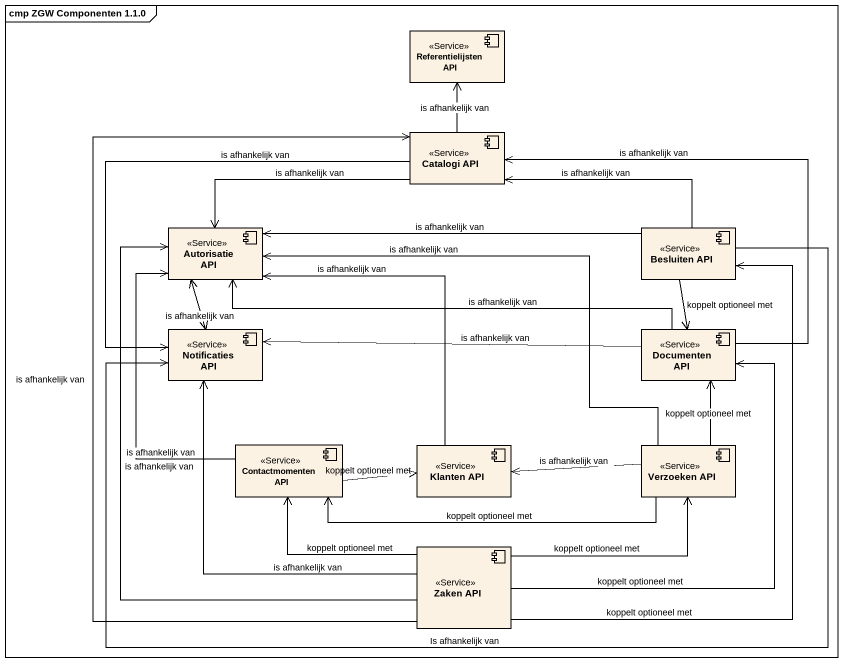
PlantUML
@startuml
mainframe cmp ZGW Componenten 1.1.0
component "Referentielijsten API" as Referentielijsten_API <<Service>>
component "Catalogi API" as Catalogi_API <<Service>>
component "Autorisatie API" as Autorisatie_API <<Service>>
component "Besluiten API" as Besluiten_API <<Service>>
component "Notificaties API" as Notificaties_API <<Service>>
component "Documenten API" as Documenten_API <<Service>>
component "Contactmomenten API" as Contactmomenten_API <<Service>>
component "Klanten API" as Klanten_API <<Service>>
component "Verzoeken API" as Verzoeken_API <<Service>>
component "Zaken API" as Zaken_API <<Service>>
Catalogi_API -up-> Referentielijsten_API : is afhankelijk van
Catalogi_API -left-> Autorisatie_API : is afhankelijk van
Catalogi_API --> Notificaties_API : is afhankelijk van
Besluiten_API -left-> Catalogi_API : is afhankelijk van
Besluiten_API -left-> Autorisatie_API : is afhankelijk van
Besluiten_API -left-> Notificaties_API : Is afhankelijk van
Besluiten_API --> Documenten_API : koppelt optioneel met
Notificaties_API <-up-> Autorisatie_API : is afhankelijk van
Documenten_API -up-> Catalogi_API : is afhankelijk van
Documenten_API -left-> Autorisatie_API : is afhankelijk van
Documenten_API -left-> Notificaties_API : is afhankelijk van
Contactmomenten_API -up-> Autorisatie_API : is afhankelijk van
Contactmomenten_API -right-> Klanten_API : koppelt optioneel met
Klanten_API -up-> Autorisatie_API : is afhankelijk van
Verzoeken_API -left-> Autorisatie_API : is afhankelijk van
Verzoeken_API -up-> Documenten_API : koppelt optioneel met
Verzoeken_API -left-> Contactmomenten_API : koppelt optioneel met
Verzoeken_API -left-> Klanten_API : is afhankelijk van
Zaken_API -up-> Catalogi_API : is afhankelijk van
Zaken_API -up-> Autorisatie_API : is afhankelijk van
Zaken_API -up-> Besluiten_API : koppelt optioneel met
Zaken_API -up-> Notificaties_API : is afhankelijk van
Zaken_API -up-> Documenten_API : koppelt optioneel met
Zaken_API -up-> Contactmomenten_API : koppelt optioneel met
Zaken_API -right-> Verzoeken_API : koppelt optioneel met
@enduml
